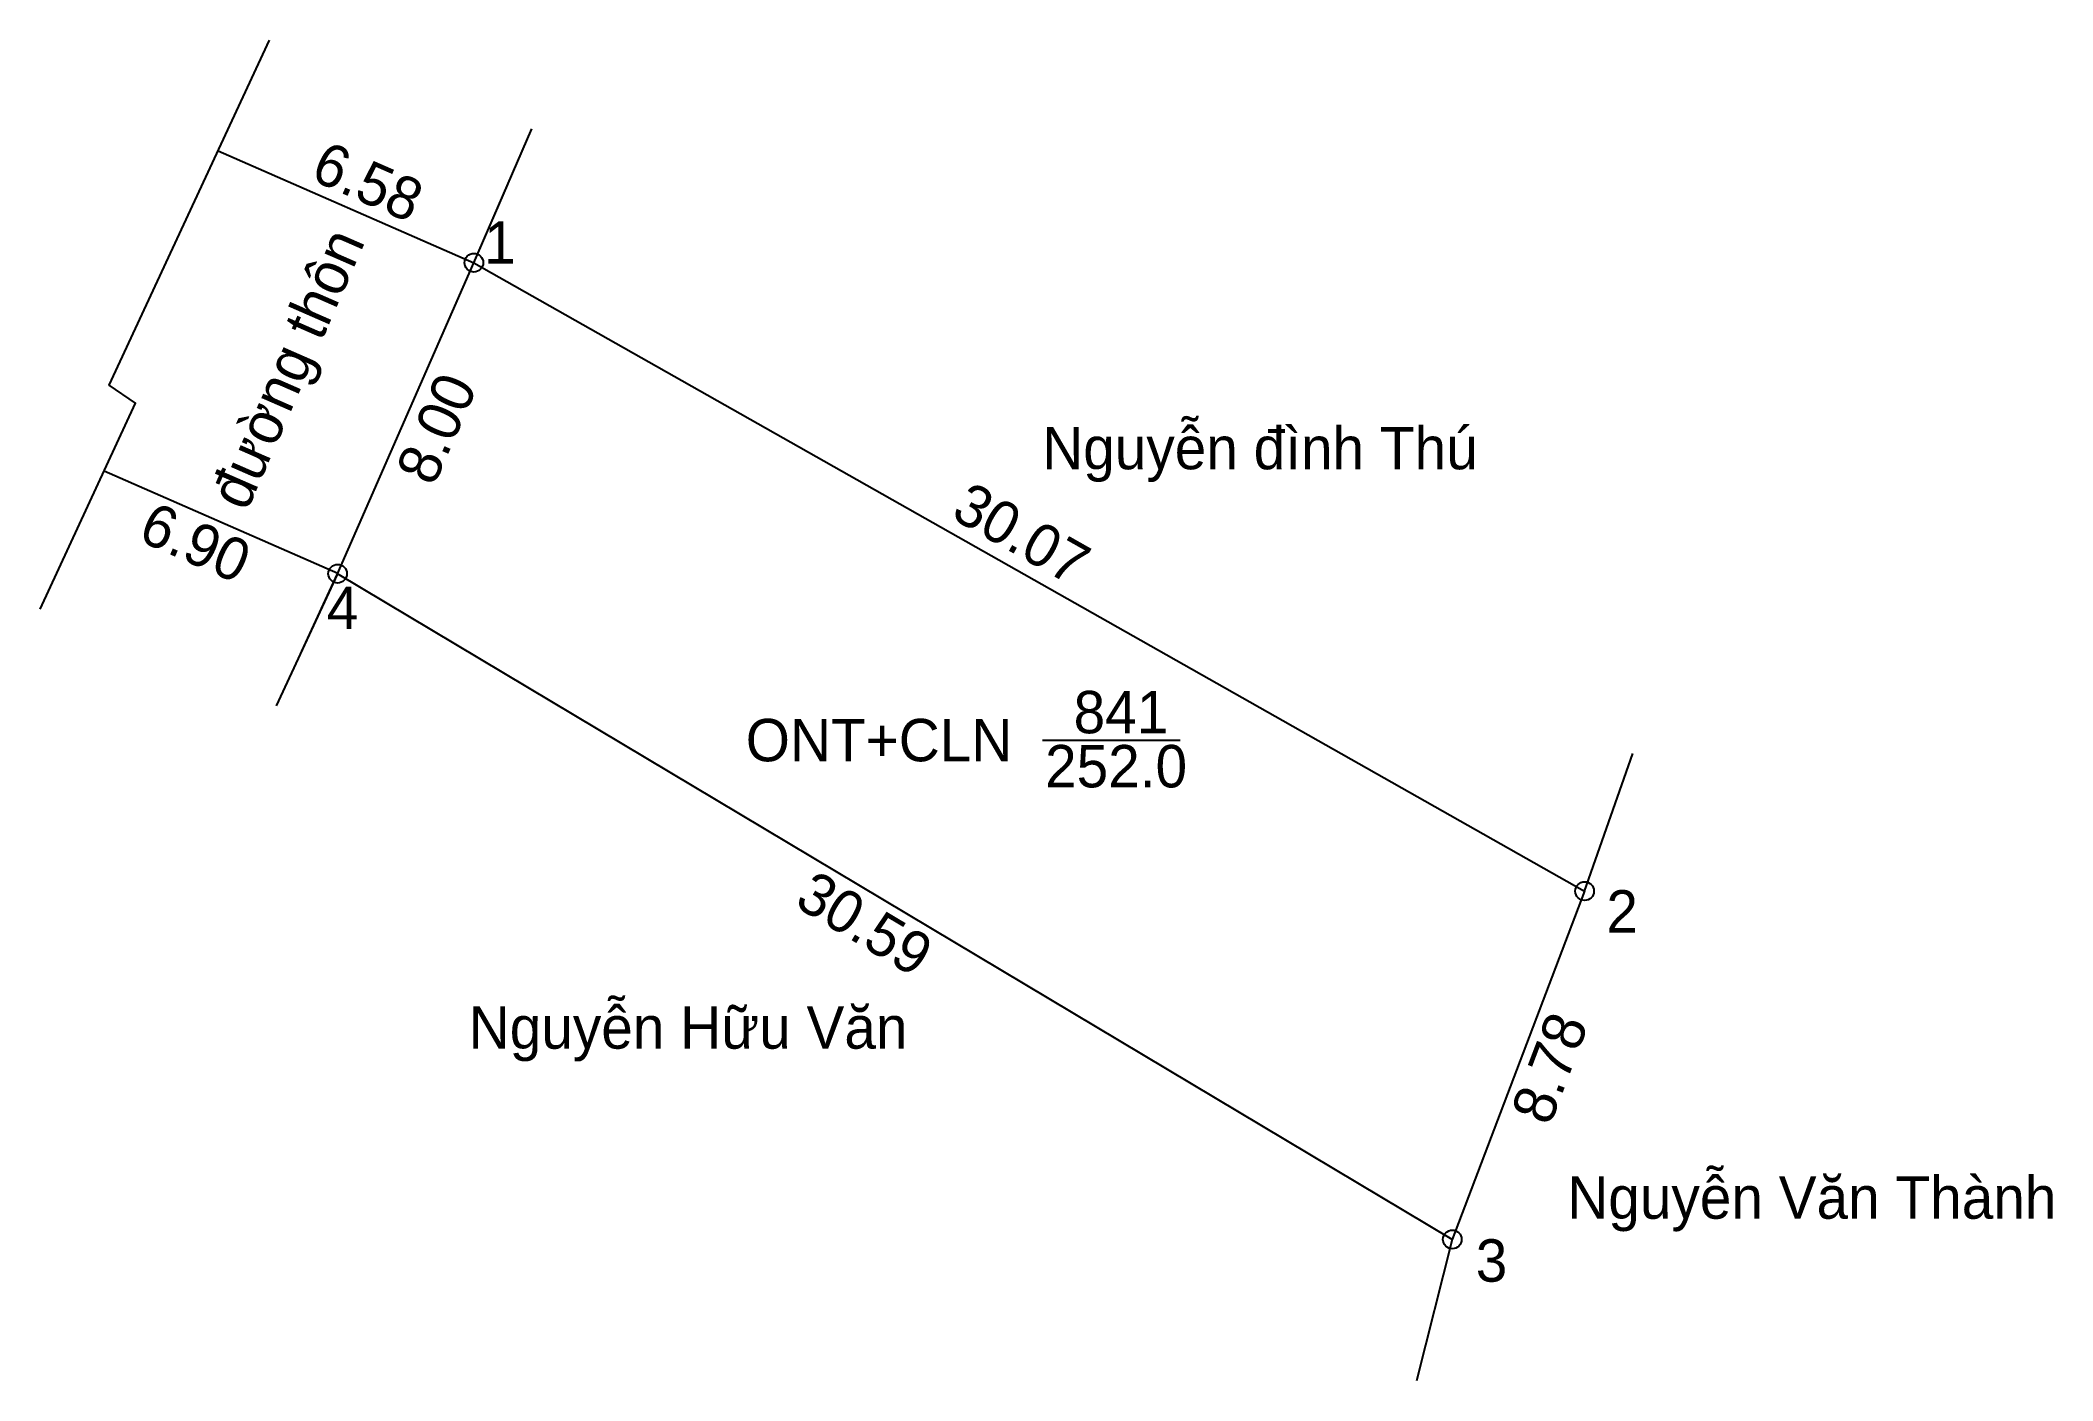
# Model space of a CAD drawing. Extents: x 547588.2 to 547635.6, y 1837478.7 to 1837510.3.
import ezdxf

# ---------------------------------------------------------------- set-up
doc = ezdxf.new("R2010")
doc.units = 0
for name, color, linetype in [('CanhThua', 7, 'Continuous'), ('ChieuDaiCanhThua', 7, 'Continuous'), ('Level 1', 7, 'Continuous'), ('Level 23', 7, 'Continuous'), ('Level 31', 7, 'Continuous'), ('MocDinhThua', 7, 'Continuous'), ('NhanDiaChinhThua', 7, 'Continuous'), ('NhanTuCan', 7, 'Continuous'), ('RauThua', 7, 'Continuous'), ('SoHieuDinhThua', 7, 'Continuous')]:
    doc.layers.add(name, color=color, linetype=linetype)

msp = doc.modelspace()

# ---------------------------------------------------------------- linework, layer by layer
at = {"layer": 'CanhThua'}
for p, q in [((547595.16, 1837497.76), (547598.37, 1837505.09)), ((547598.37, 1837505.09), (547624.537, 1837490.278)), ((547621.42, 1837482.07), (547595.16, 1837497.76)), ((547624.537, 1837490.278), (547621.42, 1837482.07))]:
    msp.add_line(p, q, dxfattribs=at)
at = {"layer": 'Level 1'}
for p, q in [((547592.344, 1837507.729), (547598.37, 1837505.09)), ((547589.66, 1837500.181), (547595.164, 1837497.77))]:
    msp.add_line(p, q, dxfattribs=at)
at = {"layer": 'Level 23'}
for p, q in [((547598.37, 1837505.09), (547599.162, 1837506.917)), ((547595.16, 1837497.76), (547598.37, 1837505.09)), ((547594.313, 1837495.936), (547595.16, 1837497.76))]:
    msp.add_line(p, q, dxfattribs=at)
at = {"layer": 'Level 31'}
msp.add_lwpolyline([(547588.154, 1837496.926), (547590.4, 1837501.78), (547589.78, 1837502.2), (547593.551, 1837510.333)], dxfattribs=at)
at = {"layer": 'MocDinhThua'}
for centre in [(547598.37, 1837505.09), (547595.16, 1837497.76), (547624.537, 1837490.278), (547621.42, 1837482.07)]:
    msp.add_circle(centre, 0.22, dxfattribs=at)
at = {"layer": 'NhanDiaChinhThua'}
msp.add_line((547611.768, 1837493.838), (547615.01, 1837493.838), dxfattribs=at)
at = {"layer": 'RauThua'}
for p, q in [((547598.37, 1837505.09), (547599.736, 1837508.244)), ((547595.16, 1837497.76), (547593.713, 1837494.643)), ((547624.537, 1837490.278), (547625.674, 1837493.521)), ((547621.42, 1837482.07), (547620.576, 1837478.738))]:
    msp.add_line(p, q, dxfattribs=at)

# ---------------------------------------------------------------- texts
at = {"layer": 'ChieuDaiCanhThua'}
for s, rotation, p in [('đường thôn', 66.3501, (547593.019, 1837499.204)), ('8.00', 66.3501, (547597.421, 1837499.793)), ('30.07', 330.4877, (547609.574, 1837499.091)), ('30.59', 329.1422, (547605.888, 1837489.945)), ('8.78', 69.2057, (547623.714, 1837484.719))]:
    msp.add_text(s, height=1, rotation=rotation, dxfattribs=at).set_placement(p)
at = {"layer": 'Level 1'}
for s, p in [('6.58', (547594.485, 1837507.064)), ('6.90', (547590.421, 1837498.56))]:
    msp.add_text(s, height=1, rotation=336.3501, dxfattribs=at).set_placement(p)
at = {"layer": 'NhanDiaChinhThua'}
for s, p in [('841', (547612.498, 1837493.998)), ('ONT+CLN', (547604.775, 1837493.338)), ('252.0', (547611.826, 1837492.723))]:
    msp.add_text(s, height=1, dxfattribs=at).set_placement(p)
at = {"layer": 'NhanTuCan'}
for s, p in [('Nguyễn đình Thú', (547611.759, 1837500.221)), ('Nguyễn Hữu Văn', (547598.249, 1837486.565)), ('Nguyễn Văn Thành', (547624.129, 1837482.557))]:
    msp.add_text(s, height=1, dxfattribs=at).set_placement(p)
at = {"layer": 'SoHieuDinhThua'}
for s, p in [('1', (547598.612, 1837505.067)), ('4', (547594.905, 1837496.455)), ('2', (547625.049, 1837489.301)), ('3', (547621.972, 1837481.073))]:
    msp.add_text(s, height=1, dxfattribs=at).set_placement(p)

doc.saveas('drawing.dxf')
